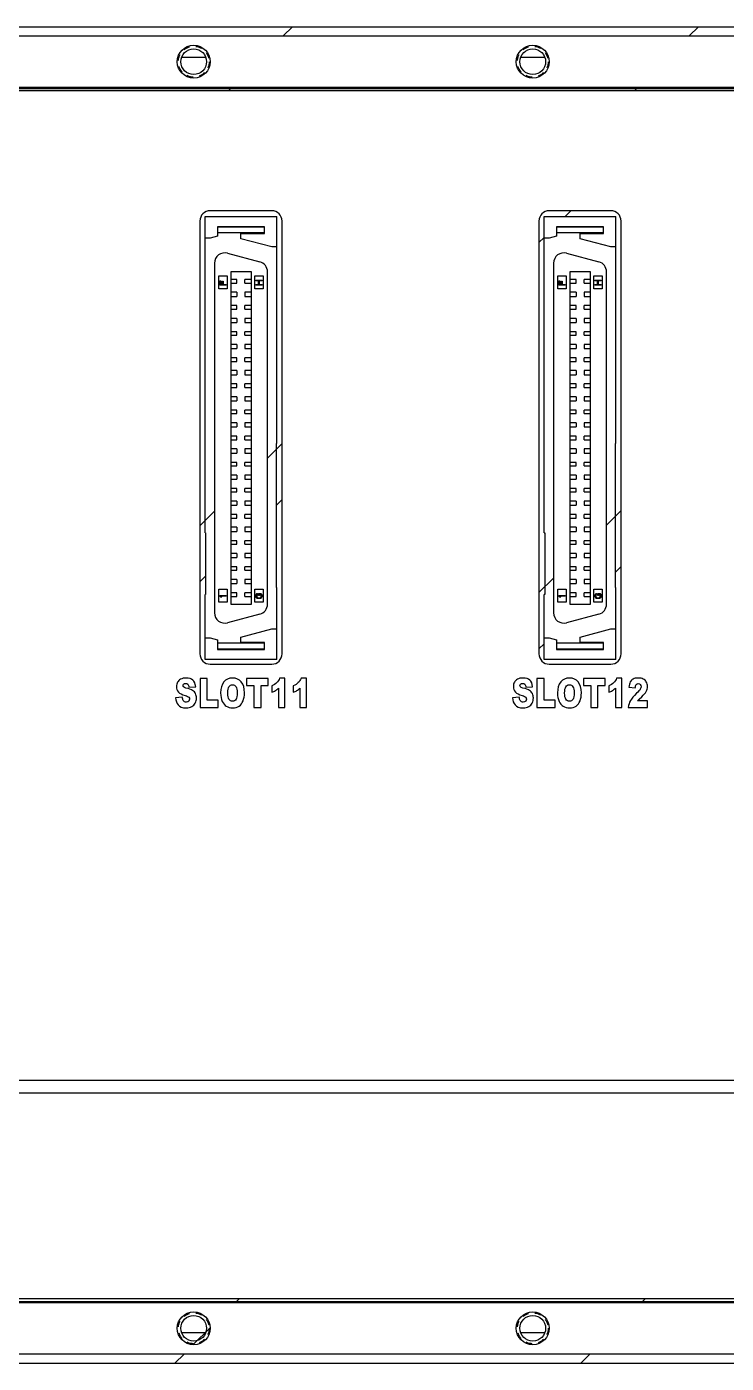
# Model space of a CAD drawing. Header units: inches. Extents: x 0 to 535, y 0 to 130.
# Drawn here: x 332.2 to 400.3, y 0 to 130 of the extents above; entities that cross this region are included whole.
import ezdxf

# ---------------------------------------------------------------- set-up
doc = ezdxf.new("R2010")
doc.units = ezdxf.units.IN
doc.header["$LTSCALE"] = 6.05
doc.header["$MEASUREMENT"] = 0
doc.linetypes.add('HIDDEN', pattern=[0.2, 0.1, -0.1])
for name, color, linetype in [('BREJ716_4_001_DXF_HIDDEN_LINE', 7, 'CONTINUOUS'), ('BREJ716_4_00DXF_CONTINUOUS_LINE', 7, 'CONTINUOUS'), ('BREJ716_4_01DXF_CONTINUOUS_LINE', 7, 'CONTINUOUS'), ('TE_1734101_5DXF_CONTINUOUS_LINE', 7, 'CONTINUOUS')]:
    doc.layers.add(name, color=color, linetype=linetype)

msp = doc.modelspace()

# ---------------------------------------------------------------- linework, layer by layer
at = {"layer": 'BREJ716_4_001_DXF_HIDDEN_LINE', "color": 8, "linetype": 'HIDDEN'}
for centre in [(348.5, 126.6), (381.5, 126.6), (348.5, 3.4), (381.5, 3.4)]:
    msp.add_circle(centre, 1.5, dxfattribs=at)
at = {"layer": 'BREJ716_4_00DXF_CONTINUOUS_LINE', "color": 7, "linetype": 'Continuous'}
for p, q in [((2.5, 130), (529.5, 130)), ((349.51, 127), (347.49, 127)), ((382.51, 127), (380.49, 127)), ((2.5, 124), (529.5, 124)), ((2.8, 123.8), (529.2, 123.8)), ((356.1, 112.1), (350.1, 112.1)), ((389.1, 112.1), (383.1, 112.1)), ((349.1, 111.1), (349.1, 69)), ((357.1, 69), (357.1, 111.1)), ((382.1, 111.1), (382.1, 69)), ((390.1, 69), (390.1, 111.1)), ((350.1, 68), (356.1, 68)), ((383.1, 68), (389.1, 68)), ((2.5, 6), (529.5, 6)), ((2.8, 6.3), (529.2, 6.3)), ((347.49, 3), (349.51, 3)), ((380.49, 3), (382.51, 3)), ((2.5, 0), (529.5, 0))]:
    msp.add_line(p, q, dxfattribs=at)
at = {"layer": 'BREJ716_4_00DXF_CONTINUOUS_LINE', "color": 2, "linetype": 'Continuous'}
for p, q in [((357.22, 129.1), (358.12, 130)), ((396.73, 129.1), (397.63, 130)), ((351.92, 123.8), (352.12, 124)), ((391.43, 123.8), (391.63, 124)), ((384.64, 111.55), (385.19, 112.1)), ((382.1, 109.01), (382.6, 109.51)), ((355.68, 88.04), (357.1, 89.47)), ((356.55, 83.45), (357.1, 84.01)), ((349.1, 81.47), (350.53, 82.89)), ((388.68, 81.53), (390.1, 82.96)), ((389.55, 76.94), (390.1, 77.49)), ((349.1, 76.01), (349.66, 76.56)), ((382.1, 74.96), (383.53, 76.38)), ((382.1, 69.49), (382.6, 69.99)), ((352.56, 5.9), (352.96, 6.3)), ((392.07, 5.9), (392.47, 6.3)), ((348.46, 1.81), (350.08, 3.42)), ((346.66, 0), (347.56, 0.9)), ((386.17, 0), (387.07, 0.9))]:
    msp.add_line(p, q, dxfattribs=at)
at = {"layer": 'BREJ716_4_00DXF_CONTINUOUS_LINE', "color": 4, "linetype": 'Continuous'}
for p, q in [((349.81, 66.6), (349.12, 66.6)), ((349.12, 66.6), (349.12, 63.8)), ((349.81, 64.49), (349.81, 66.6)), ((355.76, 66.6), (353.65, 66.6)), ((353.65, 66.6), (353.65, 65.91)), ((355.76, 65.91), (355.76, 66.6)), ((357.38, 66.65), (356.86, 66.65)), ((357.38, 63.8), (357.38, 66.65)), ((359.47, 66.65), (358.95, 66.65)), ((359.47, 63.8), (359.47, 66.65)), ((382.6, 66.6), (381.91, 66.6)), ((381.91, 66.6), (381.91, 63.8)), ((382.6, 64.49), (382.6, 66.6)), ((388.55, 66.6), (386.45, 66.6)), ((386.45, 66.6), (386.45, 65.91)), ((388.55, 65.91), (388.55, 66.6)), ((390.17, 66.65), (389.66, 66.65)), ((390.17, 63.8), (390.17, 66.65)), ((348.04, 65.77), (348.69, 65.81)), ((353.65, 65.91), (354.36, 65.91)), ((354.36, 65.91), (354.36, 63.8)), ((355.05, 65.91), (355.76, 65.91)), ((355.05, 63.8), (355.05, 65.91)), ((356.09, 65.9), (356.09, 65.26)), ((356.75, 65.67), (356.75, 63.8)), ((358.18, 65.9), (358.18, 65.26)), ((358.84, 65.67), (358.84, 63.8)), ((380.84, 65.77), (381.49, 65.81)), ((386.45, 65.91), (387.15, 65.91)), ((387.15, 65.91), (387.15, 63.8)), ((387.84, 65.91), (388.55, 65.91)), ((387.84, 63.8), (387.84, 65.91)), ((388.89, 65.9), (388.89, 65.26)), ((389.54, 65.67), (389.54, 63.8)), ((390.85, 65.75), (391.47, 65.69)), ((347.39, 64.78), (346.73, 64.73)), ((349.12, 63.8), (350.89, 63.8)), ((350.89, 64.49), (349.81, 64.49)), ((350.89, 63.8), (350.89, 64.49)), ((354.36, 63.8), (355.05, 63.8)), ((356.75, 63.8), (357.38, 63.8)), ((358.84, 63.8), (359.47, 63.8)), ((380.19, 64.78), (379.53, 64.73)), ((381.91, 63.8), (383.68, 63.8)), ((383.68, 64.49), (382.6, 64.49)), ((383.68, 63.8), (383.68, 64.49)), ((387.15, 63.8), (387.84, 63.8)), ((389.54, 63.8), (390.17, 63.8)), ((390.8, 63.8), (392.67, 63.8)), ((391.7, 64.43), (391.85, 64.6)), ((392.67, 64.43), (391.7, 64.43)), ((391.85, 64.6), (392.1, 64.83)), ((392.67, 63.8), (392.67, 64.43)), ((461.8, 27.5), (122.1, 27.5)), ((122.1, 26.3), (462.3, 26.3))]:
    msp.add_line(p, q, dxfattribs=at)
at = {"layer": 'BREJ716_4_00DXF_CONTINUOUS_LINE', "color": 7, "linetype": 'Continuous'}
for centre in [(348.5, 126.6), (381.5, 126.6), (348.5, 3.4), (381.5, 3.4)]:
    msp.add_circle(centre, 1.25, dxfattribs=at)
for centre, radius, start, end in [((347.49, 125.38), 1.62, 90.0058, 96.3974), ((349.51, 125.38), 1.62, 83.6022, 89.9946), ((380.49, 125.38), 1.62, 90.0058, 96.3974), ((382.51, 125.38), 1.62, 83.6022, 89.9946), ((350.1, 111.1), 1, 90, 180), ((356.1, 111.1), 1, 0, 90), ((383.1, 111.1), 1, 90, 180), ((389.1, 111.1), 1, 0, 90), ((350.1, 69), 1, 180, 270), ((356.1, 69), 1, 270, 0), ((383.1, 69), 1, 180, 270), ((389.1, 69), 1, 270, 0), ((347.49, 4.62), 1.62, 263.6022, 269.9946), ((349.51, 4.62), 1.62, 270.0058, 276.3974), ((380.49, 4.62), 1.62, 263.6022, 269.9946), ((382.51, 4.62), 1.62, 270.0058, 276.3974)]:
    msp.add_arc(centre, radius, start, end, dxfattribs=at)
at = {"layer": 'BREJ716_4_00DXF_CONTINUOUS_LINE', "color": 4, "linetype": 'Continuous'}
for points in [[(347.22, 66.54), (347.08, 66.46), (346.99, 66.36), (346.92, 66.24)], [(347.77, 66.65), (347.54, 66.65), (347.35, 66.61), (347.22, 66.54)], [(348.42, 66.45), (348.27, 66.58), (348.06, 66.65), (347.77, 66.65)], [(348.69, 65.81), (348.66, 66.1), (348.57, 66.31), (348.42, 66.45)], [(352.27, 66.65), (351.91, 66.65), (351.62, 66.52), (351.42, 66.27)], [(353.13, 66.27), (352.93, 66.52), (352.64, 66.65), (352.27, 66.65)], [(356.86, 66.65), (356.8, 66.47), (356.7, 66.32), (356.59, 66.2)], [(358.95, 66.65), (358.88, 66.47), (358.79, 66.32), (358.68, 66.2)], [(380.01, 66.54), (379.88, 66.46), (379.78, 66.36), (379.71, 66.24)], [(380.56, 66.65), (380.33, 66.65), (380.15, 66.61), (380.01, 66.54)], [(381.22, 66.45), (381.07, 66.58), (380.85, 66.65), (380.56, 66.65)], [(381.49, 65.81), (381.46, 66.1), (381.37, 66.31), (381.22, 66.45)], [(385.07, 66.65), (384.7, 66.65), (384.42, 66.52), (384.22, 66.27)], [(385.93, 66.27), (385.73, 66.52), (385.44, 66.65), (385.07, 66.65)], [(389.66, 66.65), (389.59, 66.47), (389.5, 66.32), (389.38, 66.2)], [(391.26, 66.55), (391.14, 66.48), (391.05, 66.39), (390.98, 66.27)], [(391.75, 66.65), (391.54, 66.65), (391.38, 66.61), (391.26, 66.55)], [(392.26, 66.55), (392.14, 66.62), (391.97, 66.65), (391.75, 66.65)], [(392.55, 66.27), (392.48, 66.4), (392.39, 66.49), (392.26, 66.55)], [(346.92, 66.24), (346.85, 66.11), (346.82, 65.97), (346.82, 65.83)], [(346.82, 65.83), (346.82, 65.61), (346.88, 65.43), (347.01, 65.29)], [(347.01, 65.29), (347.14, 65.15), (347.36, 65.03), (347.66, 64.95)], [(347.46, 65.91), (347.46, 65.97), (347.48, 66.02), (347.52, 66.06)], [(347.51, 65.78), (347.48, 65.82), (347.46, 65.86), (347.46, 65.91)], [(347.74, 65.68), (347.62, 65.71), (347.54, 65.75), (347.51, 65.78)], [(347.52, 66.06), (347.56, 66.1), (347.62, 66.13), (347.7, 66.13)], [(347.7, 66.13), (347.8, 66.13), (347.88, 66.1), (347.93, 66.04)], [(348.39, 65.43), (348.26, 65.52), (348.04, 65.6), (347.74, 65.68)], [(347.93, 66.04), (347.99, 65.98), (348.02, 65.89), (348.04, 65.77)], [(348.68, 65.13), (348.62, 65.25), (348.52, 65.35), (348.39, 65.43)], [(348.77, 64.71), (348.77, 64.86), (348.74, 65), (348.68, 65.13)], [(351.42, 66.27), (351.22, 66.01), (351.12, 65.65), (351.12, 65.2)], [(351.12, 65.2), (351.12, 64.87), (351.17, 64.6), (351.27, 64.38)], [(351.81, 65.19), (351.81, 65.48), (351.85, 65.68), (351.93, 65.81)], [(351.93, 64.58), (351.85, 64.71), (351.81, 64.91), (351.81, 65.19)], [(351.93, 65.81), (352.02, 65.93), (352.13, 65.99), (352.27, 65.99)], [(352.27, 65.99), (352.42, 65.99), (352.53, 65.93), (352.62, 65.81)], [(352.62, 65.81), (352.7, 65.69), (352.74, 65.5), (352.74, 65.23)], [(352.74, 65.23), (352.74, 64.92), (352.7, 64.7), (352.62, 64.58)], [(353.44, 65.22), (353.44, 65.67), (353.34, 66.02), (353.13, 66.27)], [(353.3, 64.42), (353.39, 64.63), (353.44, 64.89), (353.44, 65.22)], [(356.59, 66.2), (356.47, 66.08), (356.31, 65.98), (356.09, 65.9)], [(356.09, 65.26), (356.24, 65.31), (356.36, 65.37), (356.45, 65.43)], [(356.45, 65.43), (356.55, 65.49), (356.65, 65.57), (356.75, 65.67)], [(358.68, 66.2), (358.56, 66.08), (358.39, 65.98), (358.18, 65.9)], [(358.18, 65.26), (358.33, 65.31), (358.44, 65.37), (358.54, 65.43)], [(358.54, 65.43), (358.63, 65.49), (358.73, 65.57), (358.84, 65.67)], [(379.71, 66.24), (379.65, 66.11), (379.61, 65.97), (379.61, 65.83)], [(379.61, 65.83), (379.61, 65.61), (379.68, 65.43), (379.81, 65.29)], [(379.81, 65.29), (379.94, 65.15), (380.15, 65.03), (380.46, 64.95)], [(380.25, 65.91), (380.25, 65.97), (380.27, 66.02), (380.31, 66.06)], [(380.3, 65.78), (380.27, 65.82), (380.25, 65.86), (380.25, 65.91)], [(380.54, 65.68), (380.41, 65.71), (380.34, 65.75), (380.3, 65.78)], [(380.31, 66.06), (380.35, 66.1), (380.42, 66.13), (380.5, 66.13)], [(380.5, 66.13), (380.59, 66.13), (380.67, 66.1), (380.73, 66.04)], [(381.19, 65.43), (381.05, 65.52), (380.84, 65.6), (380.54, 65.68)], [(380.73, 66.04), (380.78, 65.98), (380.82, 65.89), (380.84, 65.77)], [(381.47, 65.13), (381.41, 65.25), (381.32, 65.35), (381.19, 65.43)], [(381.56, 64.71), (381.56, 64.86), (381.53, 65), (381.47, 65.13)], [(384.22, 66.27), (384.01, 66.01), (383.91, 65.65), (383.91, 65.2)], [(383.91, 65.2), (383.91, 64.87), (383.96, 64.6), (384.06, 64.38)], [(384.6, 65.19), (384.6, 65.48), (384.64, 65.68), (384.73, 65.81)], [(384.73, 64.58), (384.64, 64.71), (384.6, 64.91), (384.6, 65.19)], [(384.73, 65.81), (384.81, 65.93), (384.92, 65.99), (385.06, 65.99)], [(385.06, 65.99), (385.21, 65.99), (385.32, 65.93), (385.41, 65.81)], [(385.41, 65.81), (385.5, 65.69), (385.54, 65.5), (385.54, 65.23)], [(385.54, 65.23), (385.54, 64.92), (385.5, 64.7), (385.42, 64.58)], [(386.23, 65.22), (386.23, 65.67), (386.13, 66.02), (385.93, 66.27)], [(386.1, 64.42), (386.19, 64.63), (386.23, 64.89), (386.23, 65.22)], [(389.38, 66.2), (389.27, 66.08), (389.1, 65.98), (388.89, 65.9)], [(388.89, 65.26), (389.03, 65.31), (389.15, 65.37), (389.25, 65.43)], [(389.25, 65.43), (389.34, 65.49), (389.44, 65.57), (389.54, 65.67)], [(390.98, 66.27), (390.92, 66.14), (390.87, 65.97), (390.85, 65.75)], [(391.61, 65.17), (391.31, 64.89), (391.11, 64.65), (391, 64.45)], [(391.47, 65.69), (391.49, 65.85), (391.52, 65.96), (391.57, 66.02)], [(391.57, 66.02), (391.62, 66.08), (391.69, 66.11), (391.77, 66.11)], [(391.96, 65.56), (391.91, 65.47), (391.79, 65.34), (391.61, 65.17)], [(391.77, 66.11), (391.85, 66.11), (391.91, 66.08), (391.96, 66.02)], [(391.96, 66.02), (392.01, 65.96), (392.04, 65.89), (392.04, 65.81)], [(392.04, 65.81), (392.04, 65.73), (392.01, 65.64), (391.96, 65.56)], [(392.1, 64.83), (392.31, 65.02), (392.46, 65.19), (392.54, 65.34)], [(392.54, 65.34), (392.61, 65.5), (392.66, 65.66), (392.66, 65.83)], [(392.66, 65.83), (392.66, 65.99), (392.62, 66.14), (392.55, 66.27)], [(346.73, 64.73), (346.75, 64.44), (346.84, 64.21), (346.98, 64.03)], [(346.98, 64.03), (347.13, 63.84), (347.39, 63.75), (347.78, 63.75)], [(347.48, 64.47), (347.44, 64.54), (347.41, 64.64), (347.39, 64.78)], [(347.79, 64.3), (347.65, 64.3), (347.55, 64.36), (347.48, 64.47)], [(347.66, 64.95), (347.85, 64.9), (347.97, 64.84), (348.02, 64.79)], [(347.78, 63.75), (347.99, 63.75), (348.17, 63.79), (348.31, 63.87)], [(348.01, 64.39), (347.96, 64.33), (347.88, 64.3), (347.79, 64.3)], [(348.09, 64.59), (348.09, 64.51), (348.07, 64.45), (348.01, 64.39)], [(348.02, 64.79), (348.07, 64.73), (348.09, 64.66), (348.09, 64.59)], [(348.31, 63.87), (348.46, 63.95), (348.57, 64.06), (348.65, 64.21)], [(348.65, 64.21), (348.73, 64.37), (348.77, 64.53), (348.77, 64.71)], [(351.27, 64.38), (351.37, 64.16), (351.51, 64), (351.67, 63.9)], [(351.67, 63.9), (351.84, 63.8), (352.05, 63.75), (352.3, 63.75)], [(352.28, 64.4), (352.13, 64.4), (352.02, 64.46), (351.93, 64.58)], [(352.62, 64.58), (352.54, 64.46), (352.42, 64.4), (352.28, 64.4)], [(352.3, 63.75), (352.55, 63.75), (352.75, 63.81), (352.92, 63.93)], [(352.92, 63.93), (353.09, 64.04), (353.21, 64.2), (353.3, 64.42)], [(379.53, 64.73), (379.55, 64.44), (379.63, 64.21), (379.78, 64.03)], [(379.78, 64.03), (379.92, 63.84), (380.19, 63.75), (380.57, 63.75)], [(380.27, 64.47), (380.23, 64.54), (380.2, 64.64), (380.19, 64.78)], [(380.58, 64.3), (380.45, 64.3), (380.34, 64.36), (380.27, 64.47)], [(380.46, 64.95), (380.64, 64.9), (380.76, 64.84), (380.81, 64.79)], [(380.57, 63.75), (380.79, 63.75), (380.97, 63.79), (381.11, 63.87)], [(380.81, 64.39), (380.75, 64.33), (380.68, 64.3), (380.58, 64.3)], [(380.81, 64.79), (380.86, 64.73), (380.89, 64.66), (380.89, 64.59)], [(380.89, 64.59), (380.89, 64.51), (380.86, 64.45), (380.81, 64.39)], [(381.11, 63.87), (381.25, 63.95), (381.36, 64.06), (381.44, 64.21)], [(381.44, 64.21), (381.52, 64.37), (381.56, 64.53), (381.56, 64.71)], [(384.06, 64.38), (384.17, 64.16), (384.3, 64), (384.47, 63.9)], [(384.47, 63.9), (384.63, 63.8), (384.84, 63.75), (385.09, 63.75)], [(385.07, 64.4), (384.93, 64.4), (384.81, 64.46), (384.73, 64.58)], [(385.42, 64.58), (385.33, 64.46), (385.22, 64.4), (385.07, 64.4)], [(385.09, 63.75), (385.34, 63.75), (385.55, 63.81), (385.72, 63.93)], [(385.72, 63.93), (385.88, 64.04), (386.01, 64.2), (386.1, 64.42)], [(391, 64.45), (390.89, 64.25), (390.83, 64.03), (390.8, 63.8)]]:
    msp.add_open_spline(points, degree=3, dxfattribs=at)
at = {"layer": 'BREJ716_4_01DXF_CONTINUOUS_LINE', "color": 7, "linetype": 'Continuous'}
for p, q in [((2.7, 129.1), (529.3, 129.1)), ((529.3, 124.1), (2.7, 124.1)), ((2.7, 5.9), (529.3, 5.9)), ((529.3, 0.9), (2.7, 0.9))]:
    msp.add_line(p, q, dxfattribs=at)
for centre in [(348.5, 126.6), (381.5, 126.6), (348.5, 3.4), (381.5, 3.4)]:
    msp.add_circle(centre, 1.6, dxfattribs=at)
at = {"layer": 'TE_1734101_5DXF_CONTINUOUS_LINE', "color": 7, "linetype": 'Continuous'}
for p, q in [((349.6, 111.55), (356.6, 111.55)), ((349.6, 80.76), (349.6, 111.55)), ((355.4, 110.55), (350.8, 110.55)), ((350.8, 110.55), (350.8, 109.63)), ((355.4, 110.52), (350.8, 110.52)), ((355.4, 109.9), (355.4, 110.55)), ((356.6, 89.45), (356.6, 111.55)), ((382.6, 111.55), (389.6, 111.55)), ((382.6, 80.76), (382.6, 111.55)), ((388.4, 110.55), (383.8, 110.55)), ((383.8, 110.55), (383.8, 109.63)), ((388.4, 110.52), (383.8, 110.52)), ((388.4, 109.9), (388.4, 110.55)), ((389.6, 89.45), (389.6, 111.55)), ((350.1, 109.44), (349.6, 109.44)), ((350.8, 109.63), (350.1, 109.44)), ((355.4, 109.94), (350.8, 109.94)), ((353.1, 109.9), (355.4, 109.9)), ((353.1, 109.38), (353.1, 109.9)), ((356.1, 108.58), (353.1, 109.38)), ((383.1, 109.44), (382.6, 109.44)), ((383.8, 109.63), (383.1, 109.44)), ((388.4, 109.94), (383.8, 109.94)), ((386.1, 109.9), (388.4, 109.9)), ((386.1, 109.38), (386.1, 109.9)), ((389.1, 108.58), (386.1, 109.38)), ((351.78, 107.98), (354.93, 107.13)), ((356.6, 108.58), (356.1, 108.58)), ((384.78, 107.98), (387.93, 107.13)), ((389.6, 108.58), (389.1, 108.58)), ((350.53, 107.01), (350.53, 72.99)), ((383.53, 107.01), (383.53, 72.99)), ((350.95, 105.77), (351.75, 105.77)), ((350.95, 104.5), (350.95, 105.77)), ((351.75, 105.77), (351.75, 104.5)), ((352.13, 106.19), (354.08, 106.19)), ((352.13, 73.81), (352.13, 106.19)), ((352.71, 105.41), (352.13, 105.41)), ((352.71, 105.07), (352.71, 105.41)), ((354.08, 105.41), (353.49, 105.41)), ((353.49, 105.07), (353.49, 105.41)), ((354.08, 106.19), (354.08, 73.81)), ((354.45, 105.77), (355.25, 105.77)), ((354.45, 104.5), (354.45, 105.77)), ((354.55, 105.35), (355.15, 105.35)), ((354.55, 105.27), (354.55, 105.35)), ((355.15, 105.35), (355.15, 105.27)), ((355.25, 105.77), (355.25, 104.5)), ((355.68, 73.83), (355.68, 106.17)), ((383.95, 105.77), (384.75, 105.77)), ((383.95, 104.5), (383.95, 105.77)), ((384.75, 105.77), (384.75, 104.5)), ((385.13, 106.19), (387.08, 106.19)), ((385.13, 73.81), (385.13, 106.19)), ((385.71, 105.41), (385.13, 105.41)), ((385.71, 105.07), (385.71, 105.41)), ((387.08, 105.41), (386.49, 105.41)), ((386.49, 105.07), (386.49, 105.41)), ((387.08, 106.19), (387.08, 73.81)), ((387.45, 105.77), (388.25, 105.77)), ((387.45, 104.5), (387.45, 105.77)), ((387.55, 105.35), (388.15, 105.35)), ((387.55, 105.27), (387.55, 105.35)), ((388.15, 105.35), (388.15, 105.27)), ((388.25, 105.77), (388.25, 104.5)), ((388.68, 73.83), (388.68, 106.17)), ((351.75, 104.5), (350.95, 104.5)), ((351.05, 105.3), (351.13, 105.3)), ((351.05, 104.85), (351.05, 105.3)), ((351.65, 104.85), (351.05, 104.85)), ((351.13, 105.3), (351.13, 104.92)), ((351.13, 104.92), (351.29, 104.92)), ((351.29, 105.25), (351.37, 105.25)), ((351.29, 104.92), (351.29, 105.25)), ((351.37, 105.25), (351.37, 104.92)), ((351.37, 104.92), (351.65, 104.92)), ((351.65, 104.92), (351.65, 104.85)), ((352.13, 105.07), (352.71, 105.07)), ((352.71, 104.17), (352.13, 104.17)), ((352.71, 104.17), (352.71, 103.77)), ((353.49, 105.07), (354.08, 105.07)), ((354.08, 104.17), (353.49, 104.17)), ((353.49, 104.17), (353.49, 103.77)), ((355.25, 104.5), (354.45, 104.5)), ((354.79, 105.27), (354.55, 105.27)), ((354.55, 104.92), (354.79, 104.92)), ((354.55, 104.85), (354.55, 104.92)), ((355.15, 104.85), (354.55, 104.85)), ((354.79, 104.92), (354.79, 105.27)), ((355.15, 105.27), (354.87, 105.27)), ((354.87, 105.27), (354.87, 104.92)), ((354.87, 104.92), (355.15, 104.92)), ((355.15, 104.92), (355.15, 104.85)), ((384.75, 104.5), (383.95, 104.5)), ((384.05, 105.3), (384.13, 105.3)), ((384.05, 104.85), (384.05, 105.3)), ((384.65, 104.85), (384.05, 104.85)), ((384.13, 105.3), (384.13, 104.92)), ((384.13, 104.92), (384.29, 104.92)), ((384.29, 105.25), (384.37, 105.25)), ((384.29, 104.92), (384.29, 105.25)), ((384.37, 105.25), (384.37, 104.92)), ((384.37, 104.92), (384.65, 104.92)), ((384.65, 104.92), (384.65, 104.85)), ((385.13, 105.07), (385.71, 105.07)), ((385.71, 104.17), (385.13, 104.17)), ((385.71, 104.17), (385.71, 103.77)), ((386.49, 105.07), (387.08, 105.07)), ((387.08, 104.17), (386.49, 104.17)), ((386.49, 104.17), (386.49, 103.77)), ((388.25, 104.5), (387.45, 104.5)), ((387.79, 105.27), (387.55, 105.27)), ((387.55, 104.92), (387.79, 104.92)), ((387.55, 104.85), (387.55, 104.92)), ((388.15, 104.85), (387.55, 104.85)), ((387.79, 104.92), (387.79, 105.27)), ((388.15, 105.27), (387.87, 105.27)), ((387.87, 105.27), (387.87, 104.92)), ((387.87, 104.92), (388.15, 104.92)), ((388.15, 104.92), (388.15, 104.85)), ((352.13, 103.77), (352.71, 103.77)), ((352.71, 102.87), (352.13, 102.87)), ((352.71, 102.53), (352.71, 102.87)), ((353.49, 103.77), (354.08, 103.77)), ((354.08, 102.87), (353.49, 102.87)), ((353.49, 102.53), (353.49, 102.87)), ((385.13, 103.77), (385.71, 103.77)), ((385.71, 102.87), (385.13, 102.87)), ((385.71, 102.53), (385.71, 102.87)), ((386.49, 103.77), (387.08, 103.77)), ((387.08, 102.87), (386.49, 102.87)), ((386.49, 102.53), (386.49, 102.87)), ((352.13, 102.53), (352.71, 102.53)), ((352.71, 101.63), (352.13, 101.63)), ((352.71, 101.63), (352.71, 101.23)), ((353.49, 102.53), (354.08, 102.53)), ((354.08, 101.63), (353.49, 101.63)), ((353.49, 101.63), (353.49, 101.23)), ((385.13, 102.53), (385.71, 102.53)), ((385.71, 101.63), (385.13, 101.63)), ((385.71, 101.63), (385.71, 101.23)), ((386.49, 102.53), (387.08, 102.53)), ((387.08, 101.63), (386.49, 101.63)), ((386.49, 101.63), (386.49, 101.23)), ((352.13, 101.23), (352.71, 101.23)), ((352.71, 100.33), (352.13, 100.33)), ((352.71, 99.99), (352.71, 100.33)), ((353.49, 101.23), (354.08, 101.23)), ((354.08, 100.33), (353.49, 100.33)), ((353.49, 99.99), (353.49, 100.33)), ((385.13, 101.23), (385.71, 101.23)), ((385.71, 100.33), (385.13, 100.33)), ((385.71, 99.99), (385.71, 100.33)), ((386.49, 101.23), (387.08, 101.23)), ((387.08, 100.33), (386.49, 100.33)), ((386.49, 99.99), (386.49, 100.33)), ((352.13, 99.99), (352.71, 99.99)), ((352.71, 99.09), (352.13, 99.09)), ((352.71, 99.09), (352.71, 98.69)), ((353.49, 99.99), (354.08, 99.99)), ((354.08, 99.09), (353.49, 99.09)), ((353.49, 99.09), (353.49, 98.69)), ((385.13, 99.99), (385.71, 99.99)), ((385.71, 99.09), (385.13, 99.09)), ((385.71, 99.09), (385.71, 98.69)), ((386.49, 99.99), (387.08, 99.99)), ((387.08, 99.09), (386.49, 99.09)), ((386.49, 99.09), (386.49, 98.69)), ((352.13, 98.69), (352.71, 98.69)), ((352.71, 97.79), (352.13, 97.79)), ((352.71, 97.45), (352.71, 97.79)), ((353.49, 98.69), (354.08, 98.69)), ((354.08, 97.79), (353.49, 97.79)), ((353.49, 97.45), (353.49, 97.79)), ((385.13, 98.69), (385.71, 98.69)), ((385.71, 97.79), (385.13, 97.79)), ((385.71, 97.45), (385.71, 97.79)), ((386.49, 98.69), (387.08, 98.69)), ((387.08, 97.79), (386.49, 97.79)), ((386.49, 97.45), (386.49, 97.79)), ((352.13, 97.45), (352.71, 97.45)), ((352.71, 96.55), (352.13, 96.55)), ((352.71, 96.55), (352.71, 96.15)), ((353.49, 97.45), (354.08, 97.45)), ((354.08, 96.55), (353.49, 96.55)), ((353.49, 96.55), (353.49, 96.15)), ((385.13, 97.45), (385.71, 97.45)), ((385.71, 96.55), (385.13, 96.55)), ((385.71, 96.55), (385.71, 96.15)), ((386.49, 97.45), (387.08, 97.45)), ((387.08, 96.55), (386.49, 96.55)), ((386.49, 96.55), (386.49, 96.15)), ((352.13, 96.15), (352.71, 96.15)), ((352.71, 95.25), (352.13, 95.25)), ((352.13, 94.91), (352.71, 94.91)), ((352.71, 94.91), (352.71, 95.25)), ((353.49, 96.15), (354.08, 96.15)), ((354.08, 95.25), (353.49, 95.25)), ((353.49, 94.91), (353.49, 95.25)), ((353.49, 94.91), (354.08, 94.91)), ((385.13, 96.15), (385.71, 96.15)), ((385.71, 95.25), (385.13, 95.25)), ((385.13, 94.91), (385.71, 94.91)), ((385.71, 94.91), (385.71, 95.25)), ((386.49, 96.15), (387.08, 96.15)), ((387.08, 95.25), (386.49, 95.25)), ((386.49, 94.91), (386.49, 95.25)), ((386.49, 94.91), (387.08, 94.91)), ((352.71, 94.01), (352.13, 94.01)), ((352.13, 93.61), (352.71, 93.61)), ((352.71, 94.01), (352.71, 93.61)), ((354.08, 94.01), (353.49, 94.01)), ((353.49, 94.01), (353.49, 93.61)), ((353.49, 93.61), (354.08, 93.61)), ((385.71, 94.01), (385.13, 94.01)), ((385.13, 93.61), (385.71, 93.61)), ((385.71, 94.01), (385.71, 93.61)), ((387.08, 94.01), (386.49, 94.01)), ((386.49, 94.01), (386.49, 93.61)), ((386.49, 93.61), (387.08, 93.61)), ((352.71, 92.71), (352.13, 92.71)), ((352.13, 92.37), (352.71, 92.37)), ((352.71, 92.37), (352.71, 92.71)), ((354.08, 92.71), (353.49, 92.71)), ((353.49, 92.37), (353.49, 92.71)), ((353.49, 92.37), (354.08, 92.37)), ((385.71, 92.71), (385.13, 92.71)), ((385.13, 92.37), (385.71, 92.37)), ((385.71, 92.37), (385.71, 92.71)), ((387.08, 92.71), (386.49, 92.71)), ((386.49, 92.37), (386.49, 92.71)), ((386.49, 92.37), (387.08, 92.37)), ((352.71, 91.47), (352.13, 91.47)), ((352.13, 91.07), (352.71, 91.07)), ((352.71, 91.47), (352.71, 91.07)), ((354.08, 91.47), (353.49, 91.47)), ((353.49, 91.47), (353.49, 91.07)), ((353.49, 91.07), (354.08, 91.07)), ((385.71, 91.47), (385.13, 91.47)), ((385.13, 91.07), (385.71, 91.07)), ((385.71, 91.47), (385.71, 91.07)), ((387.08, 91.47), (386.49, 91.47)), ((386.49, 91.47), (386.49, 91.07)), ((386.49, 91.07), (387.08, 91.07)), ((352.71, 90.17), (352.13, 90.17)), ((352.13, 89.83), (352.71, 89.83)), ((352.71, 89.83), (352.71, 90.17)), ((354.08, 90.17), (353.49, 90.17)), ((353.49, 89.83), (353.49, 90.17)), ((353.49, 89.83), (354.08, 89.83)), ((385.71, 90.17), (385.13, 90.17)), ((385.13, 89.83), (385.71, 89.83)), ((385.71, 89.83), (385.71, 90.17)), ((387.08, 90.17), (386.49, 90.17)), ((386.49, 89.83), (386.49, 90.17)), ((386.49, 89.83), (387.08, 89.83)), ((352.71, 88.93), (352.13, 88.93)), ((352.13, 88.53), (352.71, 88.53)), ((352.71, 88.93), (352.71, 88.53)), ((354.08, 88.93), (353.49, 88.93)), ((353.49, 88.93), (353.49, 88.53)), ((353.49, 88.53), (354.08, 88.53)), ((356.55, 89.45), (356.6, 89.45)), ((356.55, 75.45), (356.55, 89.45)), ((385.71, 88.93), (385.13, 88.93)), ((385.13, 88.53), (385.71, 88.53)), ((385.71, 88.93), (385.71, 88.53)), ((387.08, 88.93), (386.49, 88.93)), ((386.49, 88.93), (386.49, 88.53)), ((386.49, 88.53), (387.08, 88.53)), ((389.55, 89.45), (389.6, 89.45)), ((389.55, 75.45), (389.55, 89.45)), ((352.71, 87.63), (352.13, 87.63)), ((352.13, 87.29), (352.71, 87.29)), ((352.71, 87.29), (352.71, 87.63)), ((354.08, 87.63), (353.49, 87.63)), ((353.49, 87.29), (353.49, 87.63)), ((353.49, 87.29), (354.08, 87.29)), ((385.71, 87.63), (385.13, 87.63)), ((385.13, 87.29), (385.71, 87.29)), ((385.71, 87.29), (385.71, 87.63)), ((387.08, 87.63), (386.49, 87.63)), ((386.49, 87.29), (386.49, 87.63)), ((386.49, 87.29), (387.08, 87.29)), ((352.71, 86.39), (352.13, 86.39)), ((352.13, 85.99), (352.71, 85.99)), ((352.71, 86.39), (352.71, 85.99)), ((354.08, 86.39), (353.49, 86.39)), ((353.49, 86.39), (353.49, 85.99)), ((353.49, 85.99), (354.08, 85.99)), ((385.71, 86.39), (385.13, 86.39)), ((385.13, 85.99), (385.71, 85.99)), ((385.71, 86.39), (385.71, 85.99)), ((387.08, 86.39), (386.49, 86.39)), ((386.49, 86.39), (386.49, 85.99)), ((386.49, 85.99), (387.08, 85.99)), ((352.71, 85.09), (352.13, 85.09)), ((352.13, 84.75), (352.71, 84.75)), ((352.71, 84.75), (352.71, 85.09)), ((354.08, 85.09), (353.49, 85.09)), ((353.49, 84.75), (353.49, 85.09)), ((353.49, 84.75), (354.08, 84.75)), ((385.71, 85.09), (385.13, 85.09)), ((385.13, 84.75), (385.71, 84.75)), ((385.71, 84.75), (385.71, 85.09)), ((387.08, 85.09), (386.49, 85.09)), ((386.49, 84.75), (386.49, 85.09)), ((386.49, 84.75), (387.08, 84.75)), ((352.71, 83.85), (352.13, 83.85)), ((352.13, 83.45), (352.71, 83.45)), ((352.71, 83.85), (352.71, 83.45)), ((354.08, 83.85), (353.49, 83.85)), ((353.49, 83.85), (353.49, 83.45)), ((353.49, 83.45), (354.08, 83.45)), ((385.71, 83.85), (385.13, 83.85)), ((385.13, 83.45), (385.71, 83.45)), ((385.71, 83.85), (385.71, 83.45)), ((387.08, 83.85), (386.49, 83.85)), ((386.49, 83.85), (386.49, 83.45)), ((386.49, 83.45), (387.08, 83.45)), ((352.71, 82.55), (352.13, 82.55)), ((352.13, 82.21), (352.71, 82.21)), ((352.71, 82.21), (352.71, 82.55)), ((354.08, 82.55), (353.49, 82.55)), ((353.49, 82.21), (353.49, 82.55)), ((353.49, 82.21), (354.08, 82.21)), ((385.71, 82.55), (385.13, 82.55)), ((385.13, 82.21), (385.71, 82.21)), ((385.71, 82.21), (385.71, 82.55)), ((387.08, 82.55), (386.49, 82.55)), ((386.49, 82.21), (386.49, 82.55)), ((386.49, 82.21), (387.08, 82.21)), ((349.6, 80.76), (349.66, 80.76)), ((349.66, 80.76), (349.66, 74.76)), ((352.71, 81.31), (352.13, 81.31)), ((352.13, 80.91), (352.71, 80.91)), ((352.71, 81.31), (352.71, 80.91)), ((354.08, 81.31), (353.49, 81.31)), ((353.49, 81.31), (353.49, 80.91)), ((353.49, 80.91), (354.08, 80.91)), ((382.6, 80.76), (382.66, 80.76)), ((382.66, 80.76), (382.66, 74.76)), ((385.71, 81.31), (385.13, 81.31)), ((385.13, 80.91), (385.71, 80.91)), ((385.71, 81.31), (385.71, 80.91)), ((387.08, 81.31), (386.49, 81.31)), ((386.49, 81.31), (386.49, 80.91)), ((386.49, 80.91), (387.08, 80.91)), ((352.71, 80.01), (352.13, 80.01)), ((352.13, 79.67), (352.71, 79.67)), ((352.71, 79.67), (352.71, 80.01)), ((354.08, 80.01), (353.49, 80.01)), ((353.49, 79.67), (353.49, 80.01)), ((353.49, 79.67), (354.08, 79.67)), ((385.71, 80.01), (385.13, 80.01)), ((385.13, 79.67), (385.71, 79.67)), ((385.71, 79.67), (385.71, 80.01)), ((387.08, 80.01), (386.49, 80.01)), ((386.49, 79.67), (386.49, 80.01)), ((386.49, 79.67), (387.08, 79.67)), ((352.71, 78.77), (352.13, 78.77)), ((352.13, 78.37), (352.71, 78.37)), ((352.71, 78.77), (352.71, 78.37)), ((354.08, 78.77), (353.49, 78.77)), ((353.49, 78.77), (353.49, 78.37)), ((353.49, 78.37), (354.08, 78.37)), ((385.71, 78.77), (385.13, 78.77)), ((385.13, 78.37), (385.71, 78.37)), ((385.71, 78.77), (385.71, 78.37)), ((387.08, 78.77), (386.49, 78.77)), ((386.49, 78.77), (386.49, 78.37)), ((386.49, 78.37), (387.08, 78.37)), ((352.71, 77.47), (352.13, 77.47)), ((352.13, 77.13), (352.71, 77.13)), ((352.71, 77.13), (352.71, 77.47)), ((354.08, 77.47), (353.49, 77.47)), ((353.49, 77.13), (353.49, 77.47)), ((353.49, 77.13), (354.08, 77.13)), ((385.71, 77.47), (385.13, 77.47)), ((385.13, 77.13), (385.71, 77.13)), ((385.71, 77.13), (385.71, 77.47)), ((387.08, 77.47), (386.49, 77.47)), ((386.49, 77.13), (386.49, 77.47)), ((386.49, 77.13), (387.08, 77.13)), ((352.71, 76.23), (352.13, 76.23)), ((352.13, 75.83), (352.71, 75.83)), ((352.71, 76.23), (352.71, 75.83)), ((354.08, 76.23), (353.49, 76.23)), ((353.49, 76.23), (353.49, 75.83)), ((353.49, 75.83), (354.08, 75.83)), ((356.6, 75.45), (356.55, 75.45)), ((356.6, 68.45), (356.6, 75.45)), ((385.71, 76.23), (385.13, 76.23)), ((385.13, 75.83), (385.71, 75.83)), ((385.71, 76.23), (385.71, 75.83)), ((387.08, 76.23), (386.49, 76.23)), ((386.49, 76.23), (386.49, 75.83)), ((386.49, 75.83), (387.08, 75.83)), ((389.6, 75.45), (389.55, 75.45)), ((389.6, 68.45), (389.6, 75.45)), ((349.66, 74.76), (349.6, 74.76)), ((349.6, 68.45), (349.6, 74.76)), ((350.95, 75.3), (351.75, 75.3)), ((350.95, 74.03), (350.95, 75.3)), ((351.05, 74.68), (351.65, 74.68)), ((351.05, 74.6), (351.05, 74.68)), ((351.14, 74.53), (351.05, 74.6)), ((351.24, 74.53), (351.14, 74.53)), ((351.65, 74.6), (351.15, 74.6)), ((351.15, 74.6), (351.24, 74.53)), ((351.65, 74.68), (351.65, 74.6)), ((351.75, 75.3), (351.75, 74.03)), ((352.71, 74.93), (352.13, 74.93)), ((352.13, 74.59), (352.71, 74.59)), ((352.71, 74.59), (352.71, 74.93)), ((354.08, 74.93), (353.49, 74.93)), ((353.49, 74.59), (353.49, 74.93)), ((353.49, 74.59), (354.08, 74.59)), ((354.45, 75.3), (355.25, 75.3)), ((354.45, 74.03), (354.45, 75.3)), ((354.55, 74.69), (354.56, 74.75)), ((354.55, 74.58), (354.55, 74.69)), ((354.56, 74.52), (354.55, 74.58)), ((354.56, 74.75), (354.59, 74.8)), ((354.59, 74.47), (354.56, 74.52)), ((354.59, 74.8), (354.64, 74.86)), ((354.64, 74.42), (354.59, 74.47)), ((354.64, 74.74), (354.63, 74.69)), ((354.63, 74.69), (354.63, 74.58)), ((354.63, 74.58), (354.64, 74.53)), ((354.64, 74.86), (354.7, 74.87)), ((354.66, 74.78), (354.64, 74.74)), ((354.64, 74.53), (354.66, 74.49)), ((354.69, 74.39), (354.64, 74.42)), ((354.7, 74.79), (354.66, 74.78)), ((354.66, 74.49), (354.7, 74.47)), ((354.75, 74.38), (354.69, 74.39)), ((354.7, 74.87), (354.7, 74.79)), ((354.7, 74.47), (354.75, 74.46)), ((354.75, 74.46), (354.95, 74.46)), ((354.95, 74.38), (354.75, 74.38)), ((354.82, 74.87), (355.01, 74.87)), ((354.82, 74.68), (354.82, 74.87)), ((354.89, 74.68), (354.82, 74.68)), ((355, 74.79), (354.89, 74.79)), ((354.89, 74.79), (354.89, 74.68)), ((354.95, 74.46), (355, 74.47)), ((355.01, 74.39), (354.95, 74.38)), ((355.04, 74.78), (355, 74.79)), ((355, 74.47), (355.04, 74.49)), ((355.01, 74.87), (355.06, 74.86)), ((355.06, 74.42), (355.01, 74.39)), ((355.06, 74.74), (355.04, 74.78)), ((355.04, 74.49), (355.06, 74.53)), ((355.06, 74.86), (355.11, 74.8)), ((355.07, 74.69), (355.06, 74.74)), ((355.06, 74.53), (355.07, 74.58)), ((355.11, 74.47), (355.06, 74.42)), ((355.07, 74.58), (355.07, 74.69)), ((355.11, 74.8), (355.14, 74.75)), ((355.14, 74.52), (355.11, 74.47)), ((355.14, 74.75), (355.15, 74.69)), ((355.15, 74.58), (355.14, 74.52)), ((355.15, 74.69), (355.15, 74.58)), ((355.25, 75.3), (355.25, 74.03)), ((382.66, 74.76), (382.6, 74.76)), ((382.6, 68.45), (382.6, 74.76)), ((383.95, 75.3), (384.75, 75.3)), ((383.95, 74.03), (383.95, 75.3)), ((384.05, 74.68), (384.65, 74.68)), ((384.05, 74.6), (384.05, 74.68)), ((384.14, 74.53), (384.05, 74.6)), ((384.24, 74.53), (384.14, 74.53)), ((384.65, 74.6), (384.15, 74.6)), ((384.15, 74.6), (384.24, 74.53)), ((384.65, 74.68), (384.65, 74.6)), ((384.75, 75.3), (384.75, 74.03)), ((385.71, 74.93), (385.13, 74.93)), ((385.13, 74.59), (385.71, 74.59)), ((385.71, 74.59), (385.71, 74.93)), ((387.08, 74.93), (386.49, 74.93)), ((386.49, 74.59), (386.49, 74.93)), ((386.49, 74.59), (387.08, 74.59)), ((387.45, 75.3), (388.25, 75.3)), ((387.45, 74.03), (387.45, 75.3)), ((387.55, 74.69), (387.56, 74.75)), ((387.55, 74.58), (387.55, 74.69)), ((387.56, 74.52), (387.55, 74.58)), ((387.56, 74.75), (387.59, 74.8)), ((387.59, 74.47), (387.56, 74.52)), ((387.59, 74.8), (387.64, 74.86)), ((387.64, 74.42), (387.59, 74.47)), ((387.64, 74.74), (387.63, 74.69)), ((387.63, 74.69), (387.63, 74.58)), ((387.63, 74.58), (387.64, 74.53)), ((387.64, 74.86), (387.7, 74.87)), ((387.66, 74.78), (387.64, 74.74)), ((387.64, 74.53), (387.66, 74.49)), ((387.69, 74.39), (387.64, 74.42)), ((387.7, 74.79), (387.66, 74.78)), ((387.66, 74.49), (387.7, 74.47)), ((387.75, 74.38), (387.69, 74.39)), ((387.7, 74.87), (387.7, 74.79)), ((387.7, 74.47), (387.75, 74.46)), ((387.75, 74.46), (387.95, 74.46)), ((387.95, 74.38), (387.75, 74.38)), ((387.82, 74.87), (388.01, 74.87)), ((387.82, 74.68), (387.82, 74.87)), ((387.89, 74.68), (387.82, 74.68)), ((388, 74.79), (387.89, 74.79)), ((387.89, 74.79), (387.89, 74.68)), ((387.95, 74.46), (388, 74.47)), ((388.01, 74.39), (387.95, 74.38)), ((388.04, 74.78), (388, 74.79)), ((388, 74.47), (388.04, 74.49)), ((388.01, 74.87), (388.06, 74.86)), ((388.06, 74.42), (388.01, 74.39)), ((388.06, 74.74), (388.04, 74.78)), ((388.04, 74.49), (388.06, 74.53)), ((388.06, 74.86), (388.11, 74.8)), ((388.07, 74.69), (388.06, 74.74)), ((388.06, 74.53), (388.07, 74.58)), ((388.11, 74.47), (388.06, 74.42)), ((388.07, 74.58), (388.07, 74.69)), ((388.11, 74.8), (388.14, 74.75)), ((388.14, 74.52), (388.11, 74.47)), ((388.14, 74.75), (388.15, 74.69)), ((388.15, 74.58), (388.14, 74.52)), ((388.15, 74.69), (388.15, 74.58)), ((388.25, 75.3), (388.25, 74.03)), ((351.75, 74.03), (350.95, 74.03)), ((354.93, 72.87), (351.78, 72.02)), ((354.08, 73.81), (352.13, 73.81)), ((355.25, 74.03), (354.45, 74.03)), ((384.75, 74.03), (383.95, 74.03)), ((387.93, 72.87), (384.78, 72.02)), ((387.08, 73.81), (385.13, 73.81)), ((388.25, 74.03), (387.45, 74.03)), ((349.6, 70.56), (350.1, 70.56)), ((350.1, 70.56), (350.8, 70.37)), ((350.8, 70.37), (350.8, 69.44)), ((353.1, 70.62), (356.1, 71.42)), ((353.1, 70.1), (353.1, 70.62)), ((356.1, 71.42), (356.6, 71.42)), ((382.6, 70.56), (383.1, 70.56)), ((383.1, 70.56), (383.8, 70.37)), ((383.8, 70.37), (383.8, 69.44)), ((386.1, 70.62), (389.1, 71.42)), ((386.1, 70.1), (386.1, 70.62)), ((389.1, 71.42), (389.6, 71.42)), ((350.8, 70.06), (355.4, 70.06)), ((350.8, 69.48), (355.4, 69.48)), ((350.8, 69.44), (355.4, 69.44)), ((355.4, 70.1), (353.1, 70.1)), ((355.4, 69.44), (355.4, 70.1)), ((383.8, 70.06), (388.4, 70.06)), ((383.8, 69.48), (388.4, 69.48)), ((383.8, 69.44), (388.4, 69.44)), ((388.4, 70.1), (386.1, 70.1)), ((388.4, 69.44), (388.4, 70.1)), ((356.6, 68.45), (349.6, 68.45)), ((389.6, 68.45), (382.6, 68.45))]:
    msp.add_line(p, q, dxfattribs=at)
for centre, start, end in [((351.53, 107.01), 75, 180), ((384.53, 107.01), 75, 180), ((354.68, 106.17), 0, 75), ((387.68, 106.17), 0, 75), ((351.53, 72.99), 180, 285), ((354.68, 73.83), 285, 0), ((384.53, 72.99), 180, 285), ((387.68, 73.83), 285, 0)]:
    msp.add_arc(centre, 1, start, end, dxfattribs=at)

doc.saveas('drawing.dxf')
